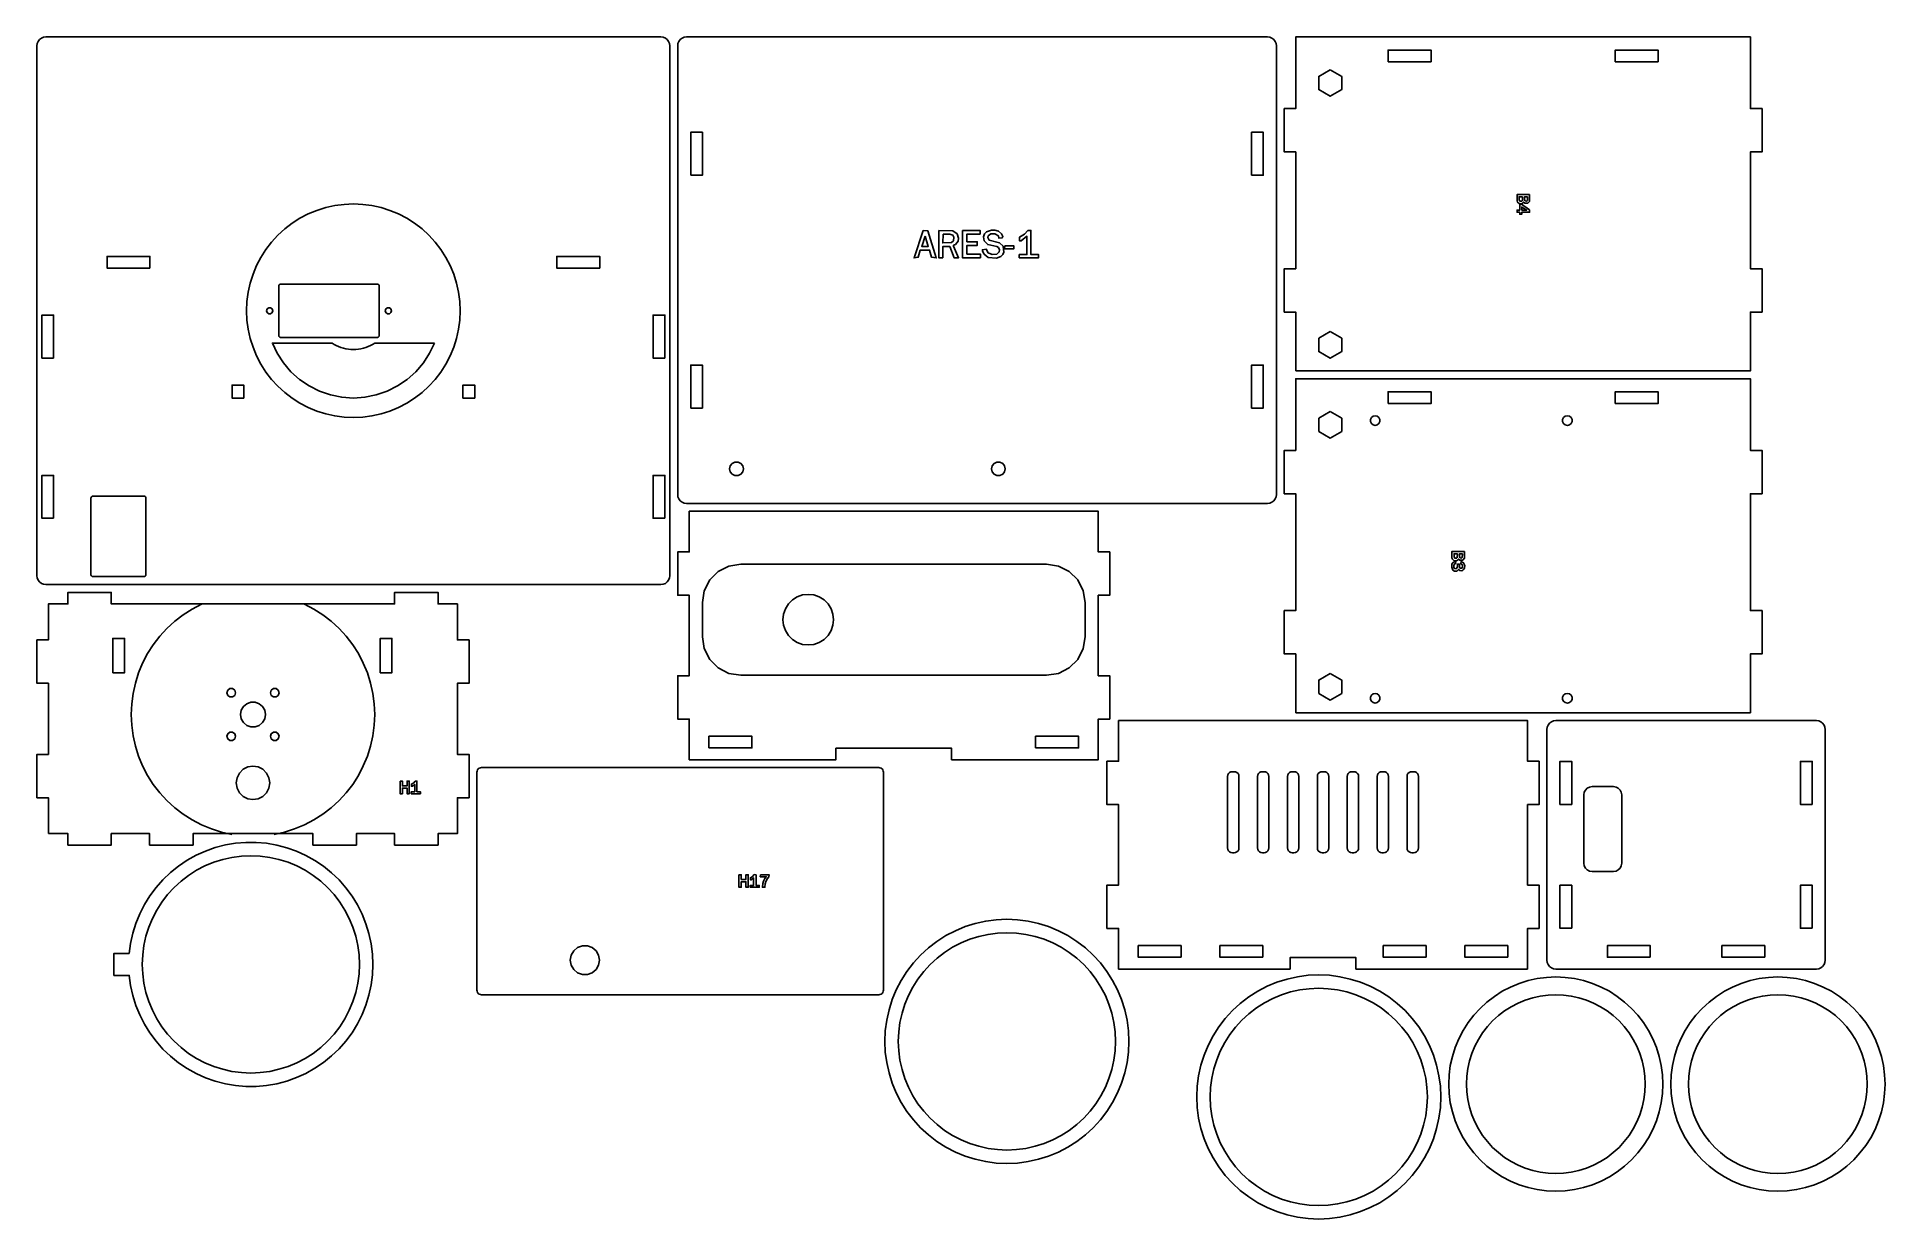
# Model space of a CAD drawing. Header units: millimetres. Extents: x 3 to 436, y 20 to 297.
import ezdxf

# ---------------------------------------------------------------- set-up
doc = ezdxf.new("R2010")
doc.units = ezdxf.units.MM
for name, color, linetype in [('CUT', 1, 'CONTINUOUS'), ('ENGRAVE', 7, 'CONTINUOUS'), ('SCORE', 5, 'CONTINUOUS')]:
    doc.layers.add(name, color=color, linetype=linetype)

msp = doc.modelspace()

# ---------------------------------------------------------------- linework, layer by layer
at = {"layer": 'CUT'}
for points in [[(149.08, 168.85), (5.07, 168.85), (4.538, 168.92), (4.037, 169.127), (3.607, 169.457), (3.277, 169.887), (3.07, 170.388), (3, 170.92), (3, 294.93), (3.07, 295.462), (3.277, 295.963), (3.607, 296.393), (4.037, 296.723), (4.538, 296.93), (5.07, 297), (149.08, 297), (149.612, 296.93), (150.113, 296.723), (150.543, 296.393), (150.873, 295.963), (151.08, 295.462), (151.15, 294.93), (151.15, 170.92), (151.08, 170.388), (150.873, 169.887), (150.543, 169.457), (150.113, 169.127), (149.612, 168.92)], [(155.07, 187.85), (291.08, 187.85), (291.612, 187.92), (292.113, 188.127), (292.543, 188.457), (292.873, 188.887), (293.08, 189.388), (293.15, 189.92), (293.15, 294.93), (293.08, 295.462), (292.873, 295.963), (292.543, 296.393), (292.113, 296.723), (291.612, 296.93), (291.08, 297), (155.07, 297), (154.538, 296.93), (154.037, 296.723), (153.607, 296.393), (153.277, 295.963), (153.07, 295.462), (153, 294.93), (153, 189.92), (153.07, 189.388), (153.277, 188.887), (153.607, 188.457), (154.037, 188.127), (154.538, 187.92)], [(297.7, 218.85), (297.7, 232.6), (295, 232.6), (295, 242.75), (297.7, 242.75), (297.7, 270.1), (295, 270.1), (295, 280.25), (297.7, 280.25), (297.7, 297), (404.15, 297), (404.15, 280.25), (406.85, 280.25), (406.85, 270.1), (404.15, 270.1), (404.15, 242.75), (406.85, 242.75), (406.85, 232.6), (404.15, 232.6), (404.15, 218.85)], [(319.325, 291.2), (319.325, 293.95), (329.375, 293.95), (329.375, 291.2)], [(372.475, 291.2), (372.475, 293.95), (382.525, 293.95), (382.525, 291.2)], [(305.775, 289.338), (308.471, 287.782), (308.471, 284.668), (305.775, 283.112), (303.079, 284.668), (303.079, 287.782)], [(156.05, 264.65), (158.8, 264.65), (158.8, 274.7), (156.05, 274.7)], [(287.35, 264.65), (290.1, 264.65), (290.1, 274.7), (287.35, 274.7)], [(29.45, 242.9), (19.4, 242.9), (19.4, 245.65), (29.45, 245.65)], [(134.75, 242.9), (124.7, 242.9), (124.7, 245.65), (134.75, 245.65)], [(59.6, 238.719), (59.622, 238.856), (59.682, 238.974), (59.776, 239.068), (59.894, 239.128), (60.031, 239.15), (82.719, 239.15), (82.856, 239.128), (82.974, 239.068), (83.068, 238.974), (83.128, 238.856), (83.15, 238.719), (83.15, 227.131), (83.128, 226.994), (83.068, 226.876), (82.974, 226.782), (82.856, 226.722), (82.719, 226.7), (60.031, 226.7), (59.894, 226.722), (59.776, 226.782), (59.682, 226.876), (59.622, 226.994), (59.6, 227.131)], [(6.9, 221.85), (4.15, 221.85), (4.15, 231.9), (6.9, 231.9)], [(56.754, 232.925), (56.892, 233.349), (57.252, 233.611), (57.698, 233.611), (58.058, 233.349), (58.196, 232.925), (58.058, 232.501), (57.698, 232.239), (57.252, 232.239), (56.892, 232.501)], [(84.554, 232.925), (84.692, 233.349), (85.052, 233.611), (85.498, 233.611), (85.858, 233.349), (85.996, 232.925), (85.858, 232.501), (85.498, 232.239), (85.052, 232.239), (84.692, 232.501)], [(150, 221.85), (147.25, 221.85), (147.25, 231.9), (150, 231.9)], [(96.035, 225.35), (94.926, 222.999), (93.453, 220.721), (91.691, 218.658), (89.672, 216.847), (87.43, 215.32), (85.005, 214.103), (82.441, 213.218), (79.782, 212.68), (77.075, 212.5), (74.368, 212.68), (71.709, 213.218), (69.145, 214.103), (66.72, 215.32), (64.478, 216.847), (62.459, 218.658), (60.697, 220.721), (59.224, 222.999), (58.115, 225.35), (72.079, 225.35), (72.561, 225.052), (73.083, 224.775), (73.621, 224.533), (74.174, 224.326), (74.739, 224.156), (75.315, 224.022), (75.897, 223.927), (76.485, 223.869), (77.075, 223.85), (77.665, 223.869), (78.253, 223.927), (78.835, 224.022), (79.411, 224.156), (79.976, 224.326), (80.529, 224.533), (81.067, 224.775), (81.589, 225.052), (82.071, 225.35)], [(305.775, 228.038), (308.471, 226.482), (308.471, 223.368), (305.775, 221.812), (303.079, 223.368), (303.079, 226.482)], [(156.05, 210.15), (158.8, 210.15), (158.8, 220.2), (156.05, 220.2)], [(287.35, 210.15), (290.1, 210.15), (290.1, 220.2), (287.35, 220.2)], [(297.7, 138.85), (297.7, 152.6), (295, 152.6), (295, 162.75), (297.7, 162.75), (297.7, 190.1), (295, 190.1), (295, 200.25), (297.7, 200.25), (297.7, 217), (404.15, 217), (404.15, 200.25), (406.85, 200.25), (406.85, 190.1), (404.15, 190.1), (404.15, 162.75), (406.85, 162.75), (406.85, 152.6), (404.15, 152.6), (404.15, 138.85)], [(51.418, 212.472), (48.668, 212.472), (48.668, 215.522), (51.418, 215.522)], [(105.482, 212.472), (102.732, 212.472), (102.732, 215.522), (105.482, 215.522)], [(319.325, 211.2), (319.325, 213.95), (329.375, 213.95), (329.375, 211.2)], [(372.475, 211.2), (372.475, 213.95), (382.525, 213.95), (382.525, 211.2)], [(305.775, 209.338), (308.471, 207.782), (308.471, 204.668), (305.775, 203.112), (303.079, 204.668), (303.079, 207.782)], [(316.275, 208.348), (316.762, 208.237), (317.153, 207.925), (317.37, 207.475), (317.37, 206.975), (317.153, 206.525), (316.762, 206.213), (316.275, 206.102), (315.788, 206.213), (315.397, 206.525), (315.18, 206.975), (315.18, 207.475), (315.397, 207.925), (315.788, 208.237)], [(361.275, 208.348), (361.762, 208.237), (362.153, 207.925), (362.37, 207.475), (362.37, 206.975), (362.153, 206.525), (361.762, 206.213), (361.275, 206.102), (360.788, 206.213), (360.397, 206.525), (360.18, 206.975), (360.18, 207.475), (360.397, 207.925), (360.788, 208.237)], [(168.398, 195.925), (168.237, 196.629), (167.787, 197.194), (167.136, 197.507), (166.414, 197.507), (165.763, 197.194), (165.313, 196.629), (165.152, 195.925), (165.313, 195.221), (165.763, 194.656), (166.414, 194.343), (167.136, 194.343), (167.787, 194.656), (168.237, 195.221)], [(229.698, 195.925), (229.537, 196.629), (229.087, 197.194), (228.436, 197.507), (227.714, 197.507), (227.063, 197.194), (226.613, 196.629), (226.452, 195.925), (226.613, 195.221), (227.063, 194.656), (227.714, 194.343), (228.436, 194.343), (229.087, 194.656), (229.537, 195.221)], [(6.9, 184.35), (4.15, 184.35), (4.15, 194.4), (6.9, 194.4)], [(150, 184.35), (147.25, 184.35), (147.25, 194.4), (150, 194.4)], [(15.65, 189.119), (15.672, 189.256), (15.732, 189.374), (15.826, 189.468), (15.944, 189.528), (16.081, 189.55), (28.069, 189.55), (28.206, 189.528), (28.324, 189.468), (28.418, 189.374), (28.478, 189.256), (28.5, 189.119), (28.5, 171.131), (28.478, 170.994), (28.418, 170.876), (28.324, 170.782), (28.206, 170.722), (28.069, 170.7), (16.081, 170.7), (15.944, 170.722), (15.826, 170.782), (15.732, 170.876), (15.672, 170.994), (15.65, 171.131)], [(155.7, 127.85), (190.042, 127.85), (190.042, 130.55), (217.108, 130.55), (217.108, 127.85), (251.45, 127.85), (251.45, 137.35), (254.15, 137.35), (254.15, 147.5), (251.45, 147.5), (251.45, 166.35), (254.15, 166.35), (254.15, 176.5), (251.45, 176.5), (251.45, 186), (155.7, 186), (155.7, 176.5), (153, 176.5), (153, 166.35), (155.7, 166.35), (155.7, 147.5), (153, 147.5), (153, 137.35), (155.7, 137.35)], [(5.7, 110.55), (10.26, 110.55), (10.26, 107.85), (20.41, 107.85), (20.41, 110.55), (29.38, 110.55), (29.38, 107.85), (39.53, 107.85), (39.53, 110.55), (67.62, 110.55), (67.62, 107.85), (77.77, 107.85), (77.77, 110.55), (86.74, 110.55), (86.74, 107.85), (96.89, 107.85), (96.89, 110.55), (101.45, 110.55), (101.45, 118.95), (104.15, 118.95), (104.15, 129.1), (101.45, 129.1), (101.45, 145.75), (104.15, 145.75), (104.15, 155.9), (101.45, 155.9), (101.45, 164.3), (96.89, 164.3), (96.89, 167), (86.74, 167), (86.74, 164.3), (20.41, 164.3), (20.41, 167), (10.26, 167), (10.26, 164.3), (5.7, 164.3), (5.7, 155.9), (3, 155.9), (3, 145.75), (5.7, 145.75), (5.7, 129.1), (3, 129.1), (3, 118.95), (5.7, 118.95)], [(189.5, 160.625), (189.351, 161.943), (188.913, 163.196), (188.207, 164.319), (187.269, 165.257), (186.146, 165.963), (184.893, 166.401), (183.575, 166.55), (182.257, 166.401), (181.004, 165.963), (179.881, 165.257), (178.943, 164.319), (178.237, 163.196), (177.799, 161.943), (177.65, 160.625), (177.799, 159.307), (178.237, 158.054), (178.943, 156.931), (179.881, 155.993), (181.004, 155.287), (182.257, 154.849), (183.575, 154.7), (184.893, 154.849), (186.146, 155.287), (187.269, 155.993), (188.207, 156.931), (188.913, 158.054), (189.351, 159.307)], [(20.75, 148.2), (23.5, 148.2), (23.5, 156.25), (20.75, 156.25)], [(83.35, 148.2), (86.1, 148.2), (86.1, 156.25), (83.35, 156.25)], [(305.775, 148.038), (308.471, 146.482), (308.471, 143.368), (305.775, 141.812), (303.079, 143.368), (303.079, 146.482)], [(49.505, 143.516), (49.31, 144.116), (48.799, 144.487), (48.168, 144.487), (47.658, 144.116), (47.463, 143.516), (47.658, 142.916), (48.168, 142.545), (48.799, 142.545), (49.31, 142.916)], [(59.687, 143.516), (59.492, 144.116), (58.982, 144.487), (58.351, 144.487), (57.84, 144.116), (57.645, 143.516), (57.84, 142.916), (58.351, 142.545), (58.982, 142.545), (59.492, 142.916)], [(316.275, 143.348), (316.762, 143.237), (317.153, 142.925), (317.37, 142.475), (317.37, 141.975), (317.153, 141.525), (316.762, 141.213), (316.275, 141.102), (315.788, 141.213), (315.397, 141.525), (315.18, 141.975), (315.18, 142.475), (315.397, 142.925), (315.788, 143.237)], [(361.275, 143.348), (361.762, 143.237), (362.153, 142.925), (362.37, 142.475), (362.37, 141.975), (362.153, 141.525), (361.762, 141.213), (361.275, 141.102), (360.788, 141.213), (360.397, 141.525), (360.18, 141.975), (360.18, 142.475), (360.397, 142.925), (360.788, 143.237)], [(56.499, 138.425), (56.323, 139.425), (55.815, 140.304), (55.037, 140.957), (54.083, 141.304), (53.067, 141.304), (52.113, 140.957), (51.335, 140.304), (50.827, 139.425), (50.651, 138.425), (50.827, 137.425), (51.335, 136.546), (52.113, 135.893), (53.067, 135.546), (54.083, 135.546), (55.037, 135.893), (55.815, 136.546), (56.323, 137.425)], [(49.505, 133.334), (49.31, 133.934), (48.799, 134.305), (48.168, 134.305), (47.658, 133.934), (47.463, 133.334), (47.658, 132.734), (48.168, 132.363), (48.799, 132.363), (49.31, 132.734)], [(59.687, 133.334), (59.492, 133.934), (58.982, 134.305), (58.351, 134.305), (57.84, 133.934), (57.645, 133.334), (57.84, 132.734), (58.351, 132.363), (58.982, 132.363), (59.492, 132.734)], [(351.95, 78.85), (311.778, 78.85), (311.778, 81.55), (296.372, 81.55), (296.372, 78.85), (256.2, 78.85), (256.2, 88.35), (253.5, 88.35), (253.5, 98.5), (256.2, 98.5), (256.2, 117.35), (253.5, 117.35), (253.5, 127.5), (256.2, 127.5), (256.2, 137), (351.95, 137), (351.95, 127.5), (354.65, 127.5), (354.65, 117.35), (351.95, 117.35), (351.95, 98.5), (354.65, 98.5), (354.65, 88.35), (351.95, 88.35)], [(419.58, 78.85), (358.57, 78.85), (358.038, 78.92), (357.537, 79.127), (357.107, 79.457), (356.777, 79.887), (356.57, 80.388), (356.5, 80.92), (356.5, 134.93), (356.57, 135.462), (356.777, 135.963), (357.107, 136.393), (357.537, 136.723), (358.038, 136.93), (358.57, 137), (419.58, 137), (420.112, 136.93), (420.613, 136.723), (421.043, 136.393), (421.373, 135.963), (421.58, 135.462), (421.65, 134.93), (421.65, 80.92), (421.58, 80.388), (421.373, 79.887), (421.043, 79.457), (420.613, 79.127), (420.112, 78.92)], [(160.31, 130.6), (170.36, 130.6), (170.36, 133.35), (160.31, 133.35)], [(236.79, 130.6), (246.84, 130.6), (246.84, 133.35), (236.79, 133.35)], [(57.499, 122.425), (57.307, 123.638), (56.75, 124.732), (55.882, 125.6), (54.788, 126.157), (53.575, 126.349), (52.362, 126.157), (51.268, 125.6), (50.4, 124.732), (49.843, 123.638), (49.651, 122.425), (49.843, 121.212), (50.4, 120.118), (51.268, 119.25), (52.362, 118.693), (53.575, 118.501), (54.788, 118.693), (55.882, 119.25), (56.75, 120.118), (57.307, 121.212)], [(200.08, 72.85), (107.07, 72.85), (106.797, 72.886), (106.537, 72.993), (106.314, 73.164), (106.143, 73.387), (106.036, 73.647), (106, 73.92), (106, 124.93), (106.036, 125.203), (106.143, 125.463), (106.314, 125.686), (106.537, 125.857), (106.797, 125.964), (107.07, 126), (200.08, 126), (200.353, 125.964), (200.613, 125.857), (200.836, 125.686), (201.007, 125.463), (201.114, 125.203), (201.15, 124.93), (201.15, 73.92), (201.114, 73.647), (201.007, 73.387), (200.836, 73.164), (200.613, 72.993), (200.353, 72.886)], [(362.3, 117.4), (359.55, 117.4), (359.55, 127.45), (362.3, 127.45)], [(418.6, 117.4), (415.85, 117.4), (415.85, 127.45), (418.6, 127.45)], [(281.75, 123.919), (281.806, 124.272), (281.966, 124.586), (282.214, 124.834), (282.528, 124.994), (282.881, 125.05), (283.269, 125.05), (283.622, 124.994), (283.936, 124.834), (284.184, 124.586), (284.344, 124.272), (284.4, 123.919), (284.4, 107.191), (284.344, 106.838), (284.184, 106.524), (283.936, 106.276), (283.622, 106.116), (283.269, 106.06), (282.881, 106.06), (282.528, 106.116), (282.214, 106.276), (281.966, 106.524), (281.806, 106.838), (281.75, 107.191)], [(288.75, 123.919), (288.806, 124.272), (288.966, 124.586), (289.214, 124.834), (289.528, 124.994), (289.881, 125.05), (290.269, 125.05), (290.622, 124.994), (290.936, 124.834), (291.184, 124.586), (291.344, 124.272), (291.4, 123.919), (291.4, 107.191), (291.344, 106.838), (291.184, 106.524), (290.936, 106.276), (290.622, 106.116), (290.269, 106.06), (289.881, 106.06), (289.528, 106.116), (289.214, 106.276), (288.966, 106.524), (288.806, 106.838), (288.75, 107.191)], [(295.75, 123.919), (295.806, 124.272), (295.966, 124.586), (296.214, 124.834), (296.528, 124.994), (296.881, 125.05), (297.269, 125.05), (297.622, 124.994), (297.936, 124.834), (298.184, 124.586), (298.344, 124.272), (298.4, 123.919), (298.4, 107.191), (298.344, 106.838), (298.184, 106.524), (297.936, 106.276), (297.622, 106.116), (297.269, 106.06), (296.881, 106.06), (296.528, 106.116), (296.214, 106.276), (295.966, 106.524), (295.806, 106.838), (295.75, 107.191)], [(302.75, 123.919), (302.806, 124.272), (302.966, 124.586), (303.214, 124.834), (303.528, 124.994), (303.881, 125.05), (304.269, 125.05), (304.622, 124.994), (304.936, 124.834), (305.184, 124.586), (305.344, 124.272), (305.4, 123.919), (305.4, 107.191), (305.344, 106.838), (305.184, 106.524), (304.936, 106.276), (304.622, 106.116), (304.269, 106.06), (303.881, 106.06), (303.528, 106.116), (303.214, 106.276), (302.966, 106.524), (302.806, 106.838), (302.75, 107.191)], [(309.75, 123.919), (309.806, 124.272), (309.966, 124.586), (310.214, 124.834), (310.528, 124.994), (310.881, 125.05), (311.269, 125.05), (311.622, 124.994), (311.936, 124.834), (312.184, 124.586), (312.344, 124.272), (312.4, 123.919), (312.4, 107.191), (312.344, 106.838), (312.184, 106.524), (311.936, 106.276), (311.622, 106.116), (311.269, 106.06), (310.881, 106.06), (310.528, 106.116), (310.214, 106.276), (309.966, 106.524), (309.806, 106.838), (309.75, 107.191)], [(316.75, 123.919), (316.806, 124.272), (316.966, 124.586), (317.214, 124.834), (317.528, 124.994), (317.881, 125.05), (318.269, 125.05), (318.622, 124.994), (318.936, 124.834), (319.184, 124.586), (319.344, 124.272), (319.4, 123.919), (319.4, 107.191), (319.344, 106.838), (319.184, 106.524), (318.936, 106.276), (318.622, 106.116), (318.269, 106.06), (317.881, 106.06), (317.528, 106.116), (317.214, 106.276), (316.966, 106.524), (316.806, 106.838), (316.75, 107.191)], [(323.75, 123.919), (323.806, 124.272), (323.966, 124.586), (324.214, 124.834), (324.528, 124.994), (324.881, 125.05), (325.269, 125.05), (325.622, 124.994), (325.936, 124.834), (326.184, 124.586), (326.344, 124.272), (326.4, 123.919), (326.4, 107.191), (326.344, 106.838), (326.184, 106.524), (325.936, 106.276), (325.622, 106.116), (325.269, 106.06), (324.881, 106.06), (324.528, 106.116), (324.214, 106.276), (323.966, 106.524), (323.806, 106.838), (323.75, 107.191)], [(365.15, 119.619), (365.245, 120.22), (365.518, 120.756), (365.944, 121.182), (366.48, 121.455), (367.081, 121.55), (372.069, 121.55), (372.67, 121.455), (373.206, 121.182), (373.632, 120.756), (373.905, 120.22), (374, 119.619), (374, 103.631), (373.905, 103.03), (373.632, 102.494), (373.206, 102.068), (372.67, 101.795), (372.069, 101.7), (367.081, 101.7), (366.48, 101.795), (365.944, 102.068), (365.518, 102.494), (365.245, 103.03), (365.15, 103.631)], [(24.619, 82.524), (24.925, 84.858), (25.442, 87.225), (26.158, 89.541), (27.067, 91.787), (28.164, 93.948), (29.439, 96.008), (30.885, 97.953), (32.49, 99.768), (34.243, 101.441), (36.132, 102.959), (38.142, 104.312), (40.26, 105.489), (42.47, 106.483), (44.756, 107.286), (47.102, 107.893), (49.492, 108.298), (51.906, 108.5), (54.33, 108.496), (56.744, 108.287), (59.131, 107.875), (61.476, 107.261), (63.76, 106.451), (65.967, 105.451), (68.081, 104.267), (70.087, 102.908), (71.971, 101.384), (73.719, 99.706), (75.319, 97.886), (76.759, 95.937), (78.028, 93.873), (79.118, 91.708), (80.021, 89.46), (80.73, 87.142), (81.24, 84.773), (81.547, 82.37), (81.65, 79.949), (81.547, 77.528), (81.24, 75.124), (80.73, 72.755), (80.021, 70.438), (79.118, 68.189), (78.028, 66.025), (76.759, 63.961), (75.319, 62.012), (73.719, 60.192), (71.971, 58.514), (70.087, 56.99), (68.081, 55.631), (65.967, 54.447), (63.76, 53.446), (61.476, 52.637), (59.131, 52.023), (56.744, 51.61), (54.33, 51.401), (51.906, 51.398), (49.492, 51.599), (47.102, 52.005), (44.756, 52.611), (42.47, 53.414), (40.26, 54.408), (38.142, 55.586), (36.132, 56.939), (34.243, 58.457), (32.49, 60.13), (30.885, 61.945), (29.439, 63.89), (28.164, 65.95), (27.067, 68.111), (26.158, 70.357), (25.442, 72.672), (24.925, 75.04), (24.619, 77.374), (21, 77.374), (21, 82.524)], [(53.075, 105.374), (55.291, 105.277), (57.49, 104.988), (59.655, 104.507), (61.771, 103.84), (63.82, 102.992), (65.787, 101.967), (67.658, 100.776), (69.418, 99.425), (71.053, 97.927), (72.552, 96.292), (73.902, 94.532), (75.094, 92.661), (76.118, 90.694), (76.967, 88.645), (77.634, 86.529), (78.114, 84.364), (78.403, 82.165), (78.5, 79.949), (78.403, 77.733), (78.114, 75.534), (77.634, 73.368), (76.967, 71.253), (76.118, 69.204), (75.094, 67.236), (73.902, 65.366), (72.552, 63.606), (71.053, 61.971), (69.418, 60.472), (67.658, 59.122), (65.787, 57.93), (63.82, 56.906), (61.771, 56.057), (59.655, 55.39), (57.49, 54.91), (55.291, 54.621), (53.075, 54.524), (50.859, 54.621), (48.66, 54.91), (46.495, 55.39), (44.379, 56.057), (42.33, 56.906), (40.363, 57.93), (38.492, 59.122), (36.732, 60.472), (35.097, 61.971), (33.598, 63.606), (32.248, 65.366), (31.056, 67.236), (30.032, 69.204), (29.183, 71.253), (28.516, 73.368), (28.036, 75.534), (27.747, 77.733), (27.65, 79.949), (27.747, 82.165), (28.036, 84.364), (28.516, 86.529), (29.183, 88.645), (30.032, 90.694), (31.056, 92.661), (32.248, 94.532), (33.598, 96.292), (35.097, 97.927), (36.732, 99.425), (38.492, 100.776), (40.363, 101.967), (42.33, 102.992), (44.379, 103.84), (46.495, 104.507), (48.66, 104.988), (50.859, 105.277)], [(362.3, 88.4), (359.55, 88.4), (359.55, 98.45), (362.3, 98.45)], [(418.6, 88.4), (415.85, 88.4), (415.85, 98.45), (418.6, 98.45)], [(201.5, 61.925), (201.609, 64.415), (201.934, 66.887), (202.474, 69.321), (203.223, 71.698), (204.177, 74.001), (205.328, 76.212), (206.668, 78.315), (208.185, 80.293), (209.869, 82.131), (211.707, 83.815), (213.685, 85.332), (215.788, 86.672), (217.999, 87.823), (220.302, 88.777), (222.679, 89.526), (225.113, 90.066), (227.585, 90.391), (230.075, 90.5), (232.566, 90.391), (235.037, 90.066), (237.471, 89.526), (239.848, 88.777), (242.151, 87.823), (244.363, 86.672), (246.465, 85.332), (248.443, 83.815), (250.281, 82.131), (251.965, 80.293), (253.482, 78.315), (254.822, 76.212), (255.973, 74.001), (256.927, 71.698), (257.676, 69.321), (258.216, 66.887), (258.541, 64.415), (258.65, 61.925), (258.541, 59.434), (258.216, 56.963), (257.676, 54.529), (256.927, 52.152), (255.973, 49.849), (254.822, 47.637), (253.482, 45.535), (251.965, 43.557), (250.281, 41.719), (248.443, 40.035), (246.465, 38.518), (244.363, 37.178), (242.151, 36.027), (239.848, 35.073), (237.471, 34.324), (235.037, 33.784), (232.566, 33.459), (230.075, 33.35), (227.585, 33.459), (225.113, 33.784), (222.679, 34.324), (220.302, 35.073), (217.999, 36.027), (215.788, 37.178), (213.685, 38.518), (211.707, 40.035), (209.869, 41.719), (208.185, 43.557), (206.668, 45.535), (205.328, 47.637), (204.177, 49.849), (203.223, 52.152), (202.474, 54.529), (201.934, 56.963), (201.609, 59.434)], [(204.65, 61.925), (204.747, 64.141), (205.036, 66.34), (205.516, 68.505), (206.183, 70.621), (207.032, 72.67), (208.056, 74.637), (209.248, 76.508), (210.598, 78.268), (212.097, 79.903), (213.732, 81.402), (215.492, 82.752), (217.363, 83.944), (219.33, 84.968), (221.379, 85.817), (223.495, 86.484), (225.66, 86.964), (227.859, 87.253), (230.075, 87.35), (232.291, 87.253), (234.49, 86.964), (236.656, 86.484), (238.771, 85.817), (240.82, 84.968), (242.788, 83.944), (244.658, 82.752), (246.418, 81.402), (248.053, 79.903), (249.552, 78.268), (250.902, 76.508), (252.094, 74.637), (253.118, 72.67), (253.967, 70.621), (254.634, 68.505), (255.114, 66.34), (255.403, 64.141), (255.5, 61.925), (255.403, 59.709), (255.114, 57.51), (254.634, 55.344), (253.967, 53.229), (253.118, 51.18), (252.094, 49.212), (250.902, 47.342), (249.552, 45.582), (248.053, 43.947), (246.418, 42.448), (244.658, 41.098), (242.788, 39.906), (240.82, 38.882), (238.771, 38.033), (236.656, 37.366), (234.49, 36.886), (232.291, 36.597), (230.075, 36.5), (227.859, 36.597), (225.66, 36.886), (223.495, 37.366), (221.379, 38.033), (219.33, 38.882), (217.363, 39.906), (215.492, 41.098), (213.732, 42.448), (212.097, 43.947), (210.598, 45.582), (209.248, 47.342), (208.056, 49.212), (207.032, 51.18), (206.183, 53.229), (205.516, 55.344), (205.036, 57.51), (204.747, 59.709)], [(127.851, 80.925), (128.058, 82.096), (128.652, 83.126), (129.563, 83.89), (130.68, 84.297), (131.87, 84.297), (132.987, 83.89), (133.898, 83.126), (134.492, 82.096), (134.699, 80.925), (134.492, 79.754), (133.898, 78.724), (132.987, 77.96), (131.87, 77.553), (130.68, 77.553), (129.563, 77.96), (128.652, 78.724), (128.058, 79.754)], [(270.86, 81.6), (260.81, 81.6), (260.81, 84.35), (270.86, 84.35)], [(289.98, 81.6), (279.93, 81.6), (279.93, 84.35), (289.98, 84.35)], [(328.22, 81.6), (318.17, 81.6), (318.17, 84.35), (328.22, 84.35)], [(347.34, 81.6), (337.29, 81.6), (337.29, 84.35), (347.34, 84.35)], [(380.7, 81.6), (370.65, 81.6), (370.65, 84.35), (380.7, 84.35)], [(407.5, 81.6), (397.45, 81.6), (397.45, 84.35), (407.5, 84.35)], [(274.5, 48.925), (274.609, 51.415), (274.934, 53.887), (275.474, 56.321), (276.223, 58.698), (277.177, 61.001), (278.328, 63.212), (279.668, 65.315), (281.185, 67.293), (282.869, 69.131), (284.707, 70.815), (286.685, 72.332), (288.788, 73.672), (290.999, 74.823), (293.302, 75.777), (295.679, 76.526), (298.113, 77.066), (300.585, 77.391), (303.075, 77.5), (305.566, 77.391), (308.037, 77.066), (310.471, 76.526), (312.848, 75.777), (315.151, 74.823), (317.363, 73.672), (319.465, 72.332), (321.443, 70.815), (323.281, 69.131), (324.965, 67.293), (326.482, 65.315), (327.822, 63.212), (328.973, 61.001), (329.927, 58.698), (330.676, 56.321), (331.216, 53.887), (331.541, 51.415), (331.65, 48.925), (331.541, 46.434), (331.216, 43.963), (330.676, 41.529), (329.927, 39.152), (328.973, 36.849), (327.822, 34.637), (326.482, 32.535), (324.965, 30.557), (323.281, 28.719), (321.443, 27.035), (319.465, 25.518), (317.363, 24.178), (315.151, 23.027), (312.848, 22.073), (310.471, 21.324), (308.037, 20.784), (305.566, 20.459), (303.075, 20.35), (300.585, 20.459), (298.113, 20.784), (295.679, 21.324), (293.302, 22.073), (290.999, 23.027), (288.788, 24.178), (286.685, 25.518), (284.707, 27.035), (282.869, 28.719), (281.185, 30.557), (279.668, 32.535), (278.328, 34.637), (277.177, 36.849), (276.223, 39.152), (275.474, 41.529), (274.934, 43.963), (274.609, 46.434)], [(277.65, 48.925), (277.747, 51.141), (278.036, 53.34), (278.516, 55.505), (279.183, 57.621), (280.032, 59.67), (281.056, 61.637), (282.248, 63.508), (283.598, 65.268), (285.097, 66.903), (286.732, 68.402), (288.492, 69.752), (290.363, 70.944), (292.33, 71.968), (294.379, 72.817), (296.495, 73.484), (298.66, 73.964), (300.859, 74.253), (303.075, 74.35), (305.291, 74.253), (307.49, 73.964), (309.656, 73.484), (311.771, 72.817), (313.82, 71.968), (315.788, 70.944), (317.658, 69.752), (319.418, 68.402), (321.053, 66.903), (322.552, 65.268), (323.902, 63.508), (325.094, 61.637), (326.118, 59.67), (326.967, 57.621), (327.634, 55.505), (328.114, 53.34), (328.403, 51.141), (328.5, 48.925), (328.403, 46.709), (328.114, 44.51), (327.634, 42.344), (326.967, 40.229), (326.118, 38.18), (325.094, 36.212), (323.902, 34.342), (322.552, 32.582), (321.053, 30.947), (319.418, 29.448), (317.658, 28.098), (315.788, 26.906), (313.82, 25.882), (311.771, 25.033), (309.656, 24.366), (307.49, 23.886), (305.291, 23.597), (303.075, 23.5), (300.859, 23.597), (298.66, 23.886), (296.495, 24.366), (294.379, 25.033), (292.33, 25.882), (290.363, 26.906), (288.492, 28.098), (286.732, 29.448), (285.097, 30.947), (283.598, 32.582), (282.248, 34.342), (281.056, 36.212), (280.032, 38.18), (279.183, 40.229), (278.516, 42.344), (278.036, 44.51), (277.747, 46.709)], [(333.5, 51.925), (333.595, 54.11), (333.881, 56.279), (334.354, 58.415), (335.012, 60.501), (335.849, 62.522), (336.859, 64.462), (338.035, 66.307), (339.366, 68.043), (340.844, 69.656), (342.457, 71.134), (344.193, 72.465), (346.038, 73.641), (347.978, 74.651), (349.999, 75.488), (352.085, 76.146), (354.221, 76.619), (356.39, 76.905), (358.575, 77), (360.761, 76.905), (362.929, 76.619), (365.065, 76.146), (367.151, 75.488), (369.172, 74.651), (371.113, 73.641), (372.958, 72.465), (374.693, 71.134), (376.306, 69.656), (377.784, 68.043), (379.115, 66.307), (380.291, 64.462), (381.301, 62.522), (382.138, 60.501), (382.796, 58.415), (383.269, 56.279), (383.555, 54.11), (383.65, 51.925), (383.555, 49.739), (383.269, 47.571), (382.796, 45.435), (382.138, 43.349), (381.301, 41.328), (380.291, 39.387), (379.115, 37.542), (377.784, 35.807), (376.306, 34.194), (374.693, 32.716), (372.958, 31.385), (371.113, 30.209), (369.172, 29.199), (367.151, 28.362), (365.065, 27.704), (362.929, 27.231), (360.761, 26.945), (358.575, 26.85), (356.39, 26.945), (354.221, 27.231), (352.085, 27.704), (349.999, 28.362), (347.978, 29.199), (346.038, 30.209), (344.193, 31.385), (342.457, 32.716), (340.844, 34.194), (339.366, 35.807), (338.035, 37.542), (336.859, 39.387), (335.849, 41.328), (335.012, 43.349), (334.354, 45.435), (333.881, 47.571), (333.595, 49.739)], [(385.5, 51.925), (385.595, 54.11), (385.881, 56.279), (386.354, 58.415), (387.012, 60.501), (387.849, 62.522), (388.859, 64.462), (390.035, 66.307), (391.366, 68.043), (392.844, 69.656), (394.457, 71.134), (396.193, 72.465), (398.038, 73.641), (399.978, 74.651), (401.999, 75.488), (404.085, 76.146), (406.221, 76.619), (408.39, 76.905), (410.575, 77), (412.761, 76.905), (414.929, 76.619), (417.065, 76.146), (419.151, 75.488), (421.172, 74.651), (423.113, 73.641), (424.958, 72.465), (426.693, 71.134), (428.306, 69.656), (429.784, 68.043), (431.115, 66.307), (432.291, 64.462), (433.301, 62.522), (434.138, 60.501), (434.796, 58.415), (435.269, 56.279), (435.555, 54.11), (435.65, 51.925), (435.555, 49.739), (435.269, 47.571), (434.796, 45.435), (434.138, 43.349), (433.301, 41.328), (432.291, 39.387), (431.115, 37.542), (429.784, 35.807), (428.306, 34.194), (426.693, 32.716), (424.958, 31.385), (423.113, 30.209), (421.172, 29.199), (419.151, 28.362), (417.065, 27.704), (414.929, 27.231), (412.761, 26.945), (410.575, 26.85), (408.39, 26.945), (406.221, 27.231), (404.085, 27.704), (401.999, 28.362), (399.978, 29.199), (398.038, 30.209), (396.193, 31.385), (394.457, 32.716), (392.844, 34.194), (391.366, 35.807), (390.035, 37.542), (388.859, 39.387), (387.849, 41.328), (387.012, 43.349), (386.354, 45.435), (385.881, 47.571), (385.595, 49.739)], [(337.65, 51.925), (337.73, 53.749), (337.968, 55.559), (338.363, 57.341), (338.912, 59.082), (339.611, 60.768), (340.454, 62.387), (341.434, 63.927), (342.546, 65.375), (343.779, 66.721), (345.125, 67.954), (346.573, 69.066), (348.113, 70.046), (349.732, 70.889), (351.418, 71.588), (353.159, 72.137), (354.941, 72.532), (356.751, 72.77), (358.575, 72.85), (360.399, 72.77), (362.209, 72.532), (363.991, 72.137), (365.732, 71.588), (367.418, 70.889), (369.038, 70.046), (370.577, 69.066), (372.025, 67.954), (373.371, 66.721), (374.604, 65.375), (375.716, 63.927), (376.697, 62.387), (377.539, 60.768), (378.238, 59.082), (378.787, 57.341), (379.182, 55.559), (379.42, 53.749), (379.5, 51.925), (379.42, 50.101), (379.182, 48.291), (378.787, 46.509), (378.238, 44.768), (377.539, 43.082), (376.697, 41.462), (375.716, 39.923), (374.604, 38.475), (373.371, 37.129), (372.025, 35.896), (370.577, 34.784), (369.038, 33.803), (367.418, 32.961), (365.732, 32.262), (363.991, 31.713), (362.209, 31.318), (360.399, 31.08), (358.575, 31), (356.751, 31.08), (354.941, 31.318), (353.159, 31.713), (351.418, 32.262), (349.732, 32.961), (348.113, 33.803), (346.573, 34.784), (345.125, 35.896), (343.779, 37.129), (342.546, 38.475), (341.434, 39.923), (340.454, 41.462), (339.611, 43.082), (338.912, 44.768), (338.363, 46.509), (337.968, 48.291), (337.73, 50.101)], [(389.65, 51.925), (389.73, 53.749), (389.968, 55.559), (390.363, 57.341), (390.912, 59.082), (391.611, 60.768), (392.454, 62.387), (393.434, 63.927), (394.546, 65.375), (395.779, 66.721), (397.125, 67.954), (398.573, 69.066), (400.113, 70.046), (401.732, 70.889), (403.418, 71.588), (405.159, 72.137), (406.941, 72.532), (408.751, 72.77), (410.575, 72.85), (412.399, 72.77), (414.209, 72.532), (415.991, 72.137), (417.732, 71.588), (419.418, 70.889), (421.038, 70.046), (422.577, 69.066), (424.025, 67.954), (425.371, 66.721), (426.604, 65.375), (427.716, 63.927), (428.697, 62.387), (429.539, 60.768), (430.238, 59.082), (430.787, 57.341), (431.182, 55.559), (431.42, 53.749), (431.5, 51.925), (431.42, 50.101), (431.182, 48.291), (430.787, 46.509), (430.238, 44.768), (429.539, 43.082), (428.697, 41.462), (427.716, 39.923), (426.604, 38.475), (425.371, 37.129), (424.025, 35.896), (422.577, 34.784), (421.038, 33.803), (419.418, 32.961), (417.732, 32.262), (415.991, 31.713), (414.209, 31.318), (412.399, 31.08), (410.575, 31), (408.751, 31.08), (406.941, 31.318), (405.159, 31.713), (403.418, 32.262), (401.732, 32.961), (400.113, 33.803), (398.573, 34.784), (397.125, 35.896), (395.779, 37.129), (394.546, 38.475), (393.434, 39.923), (392.454, 41.462), (391.611, 43.082), (390.912, 44.768), (390.363, 46.509), (389.968, 48.291), (389.73, 50.101)]]:
    msp.add_lwpolyline(points, close=True, dxfattribs=at)
at = {"layer": 'ENGRAVE'}
for points in [[(352.445, 260.129), (352.399, 258.532), (352.012, 258.096), (351.3, 258.096), (351.048, 258.348), (351.047, 258.351), (351.005, 258.254), (350.577, 257.968), (349.968, 258.015), (349.632, 258.303), (349.492, 258.678), (349.492, 260.129)], [(350.779, 259.558), (349.983, 259.592), (349.983, 258.851), (350.187, 258.546), (350.592, 258.546), (350.743, 258.697)], [(351.946, 259.559), (351.275, 259.591), (351.275, 258.853), (351.439, 258.623), (351.69, 258.592), (351.911, 258.749)], [(352.442, 256.54), (352.442, 255.971), (350.608, 255.971), (350.608, 255.512), (350.117, 255.512), (350.117, 255.971), (349.492, 255.971), (349.492, 256.504), (350.117, 256.504), (350.117, 257.838), (350.539, 257.838)], [(351.767, 256.504), (351.78, 256.491), (350.608, 257.187), (350.608, 256.504)], [(210.49, 251.72), (211.573, 251.612), (213.512, 245.309), (212.45, 245.427), (211.983, 247.106), (209.792, 247.106), (209.325, 245.428), (208.352, 245.306)], [(214.116, 251.715), (217.436, 251.618), (218.426, 250.925), (218.724, 249.933), (218.623, 249.229), (218.029, 248.436), (217.597, 248.264), (217.597, 248.071), (218.774, 245.325), (217.71, 245.325), (216.679, 247.95), (215.066, 247.95), (215.066, 245.325), (214.116, 245.325)], [(219.647, 251.713), (223.784, 251.713), (223.784, 250.856), (220.691, 250.856), (220.691, 249.088), (223.128, 249.088), (223.128, 248.231), (220.691, 248.231), (220.691, 246.181), (223.878, 246.181), (223.878, 245.325), (219.647, 245.325)], [(226.481, 251.806), (227.263, 251.806), (228.141, 251.514), (228.827, 250.925), (229.14, 250.3), (229, 250.021), (228.199, 249.906), (228.095, 250.425), (227.219, 250.95), (226.343, 250.95), (225.65, 250.43), (225.571, 250.036), (225.907, 249.448), (228.327, 248.797), (229.219, 248.004), (229.317, 246.628), (229.113, 246.119), (228.616, 245.621), (227.636, 245.229), (225.707, 245.422), (224.732, 246.203), (224.334, 246.898), (224.334, 247.201), (225.239, 247.314), (225.723, 246.442), (226.606, 246.089), (227.675, 246.178), (228.279, 246.696), (228.362, 247.191), (228.108, 247.698), (227.678, 247.956), (225.603, 248.428), (224.714, 249.317), (224.614, 250.215), (224.814, 250.915), (225.318, 251.419)], [(234.983, 251.713), (235.691, 251.713), (235.691, 246.088), (237.472, 246.088), (237.472, 245.325), (232.959, 245.325), (232.959, 246.088), (234.741, 246.088), (234.741, 250.371), (233.376, 249.263), (233.053, 249.263), (233.053, 250.17), (234.214, 250.847)], [(210.929, 250.344), (210.136, 247.963), (211.644, 247.963)], [(215.155, 250.856), (215.07, 248.811), (217.084, 248.898), (217.589, 249.319), (217.675, 250.183), (217.429, 250.594), (216.729, 250.856)], [(229.6, 248.15), (231.659, 248.15), (231.659, 247.388), (229.473, 247.388)], [(248.375, 164.625), (247.935, 167.406), (246.656, 169.915), (244.665, 171.906), (242.156, 173.185), (239.375, 173.625), (167.775, 173.625), (164.994, 173.185), (162.485, 171.906), (160.494, 169.915), (159.215, 167.406), (158.775, 164.625), (158.775, 156.625), (159.215, 153.844), (160.494, 151.335), (162.485, 149.344), (164.994, 148.065), (167.775, 147.625), (239.375, 147.625), (242.156, 148.065), (244.665, 149.344), (246.656, 151.335), (247.935, 153.844), (248.375, 156.625)], [(337.253, 173.336), (337.208, 172.707), (337.067, 172.424), (336.833, 172.19), (336.583, 172.09), (336.111, 172.137), (335.821, 172.379), (335.825, 172.372), (335.829, 172.399), (335.59, 172.112), (335.383, 172.009), (334.873, 172.009), (334.489, 172.249), (334.217, 172.883), (334.261, 173.594), (334.404, 173.879), (334.833, 174.26), (335.114, 174.19), (335.18, 173.796), (334.923, 173.693), (334.71, 173.409), (334.71, 172.878), (334.776, 172.712), (334.942, 172.579), (335.209, 172.546), (335.442, 172.713), (335.552, 173.042), (335.552, 173.584), (336.043, 173.584), (336.043, 172.886), (336.139, 172.727), (336.254, 172.669), (336.596, 172.704), (336.76, 172.932), (336.76, 173.335), (336.698, 173.46), (336.336, 173.731), (336.405, 174.219), (336.978, 173.932)], [(337.213, 176.584), (337.167, 174.986), (336.78, 174.55), (336.068, 174.55), (335.816, 174.803), (335.815, 174.806), (335.773, 174.709), (335.345, 174.423), (334.736, 174.47), (334.4, 174.758), (334.26, 175.132), (334.26, 176.584)], [(335.547, 176.013), (334.752, 176.046), (334.752, 175.306), (334.955, 175), (335.36, 175), (335.512, 175.152)], [(336.714, 176.014), (336.043, 176.046), (336.043, 175.307), (336.207, 175.078), (336.459, 175.046), (336.679, 175.203)], [(88.015, 122.851), (88.548, 122.851), (88.548, 121.726), (89.64, 121.726), (89.64, 122.851), (90.173, 122.851), (90.173, 119.901), (89.64, 119.901), (89.64, 121.192), (88.548, 121.192), (88.548, 119.901), (88.015, 119.901)], [(91.57, 122.851), (91.965, 122.851), (91.965, 120.351), (92.756, 120.351), (92.756, 119.901), (90.64, 119.901), (90.64, 120.351), (91.431, 120.351), (91.431, 122.082), (90.9, 121.651), (90.681, 121.651), (90.681, 122.142), (91.217, 122.454)], [(167.352, 100.942), (167.885, 100.942), (167.885, 99.817), (168.977, 99.817), (168.977, 100.942), (169.51, 100.942), (169.51, 97.992), (168.977, 97.992), (168.977, 99.283), (167.885, 99.283), (167.885, 97.992), (167.352, 97.992)], [(170.913, 100.948), (171.344, 100.887), (171.344, 98.442), (172.094, 98.442), (172.094, 97.992), (169.977, 97.992), (169.977, 98.442), (170.769, 98.442), (170.769, 100.173), (170.237, 99.742), (170.019, 99.742), (170.019, 100.234), (170.514, 100.505)], [(172.407, 100.942), (174.399, 100.942), (174.339, 100.465), (173.994, 100.077), (173.629, 99.347), (173.468, 98.783), (173.421, 97.992), (172.84, 97.992), (172.937, 98.862), (173.109, 99.421), (173.408, 100.018), (173.716, 100.45), (172.337, 100.45)]]:
    msp.add_lwpolyline(points, close=True, dxfattribs=at)
at = {"layer": 'SCORE'}
msp.add_lwpolyline([(52.075, 232.925), (52.17, 235.104), (52.455, 237.266), (52.927, 239.395), (53.583, 241.476), (54.417, 243.49), (55.424, 245.425), (56.596, 247.264), (57.924, 248.995), (59.397, 250.603), (61.005, 252.076), (62.736, 253.404), (64.575, 254.576), (66.51, 255.583), (68.524, 256.417), (70.605, 257.073), (72.734, 257.545), (74.896, 257.83), (77.075, 257.925), (79.254, 257.83), (81.416, 257.545), (83.545, 257.073), (85.626, 256.417), (87.64, 255.583), (89.575, 254.576), (91.414, 253.404), (93.145, 252.076), (94.753, 250.603), (96.226, 248.995), (97.554, 247.264), (98.726, 245.425), (99.733, 243.49), (100.567, 241.476), (101.223, 239.395), (101.695, 237.266), (101.98, 235.104), (102.075, 232.925), (101.98, 230.746), (101.695, 228.584), (101.223, 226.455), (100.567, 224.374), (99.733, 222.36), (98.726, 220.425), (97.554, 218.586), (96.226, 216.855), (94.753, 215.247), (93.145, 213.774), (91.414, 212.446), (89.575, 211.274), (87.64, 210.267), (85.626, 209.433), (83.545, 208.777), (81.416, 208.305), (79.254, 208.02), (77.075, 207.925), (74.896, 208.02), (72.734, 208.305), (70.605, 208.777), (68.524, 209.433), (66.51, 210.267), (64.575, 211.274), (62.736, 212.446), (61.005, 213.774), (59.397, 215.247), (57.924, 216.855), (56.596, 218.586), (55.424, 220.425), (54.417, 222.36), (53.583, 224.374), (52.927, 226.455), (52.455, 228.584), (52.17, 230.746)], close=True, dxfattribs=at)
for points in [[(41.53, 164.255), (39.325, 163.107), (37.228, 161.771), (35.256, 160.257), (33.422, 158.578), (31.743, 156.744), (30.229, 154.772), (28.893, 152.675), (27.745, 150.47), (26.794, 148.173), (26.046, 145.801), (25.508, 143.374), (25.183, 140.909), (25.075, 138.425), (25.183, 135.941), (25.508, 133.476), (26.046, 131.049), (26.794, 128.677), (27.745, 126.38), (28.893, 124.175), (30.229, 122.078), (31.743, 120.106), (33.422, 118.272), (35.256, 116.593), (37.228, 115.079), (39.325, 113.743), (41.53, 112.595), (43.827, 111.644), (46.199, 110.896), (48.626, 110.358)], [(58.524, 110.358), (60.951, 110.896), (63.323, 111.644), (65.62, 112.595), (67.825, 113.743), (69.922, 115.079), (71.894, 116.593), (73.728, 118.272), (75.407, 120.106), (76.921, 122.078), (78.257, 124.175), (79.405, 126.38), (80.356, 128.677), (81.104, 131.049), (81.642, 133.476), (81.967, 135.941), (82.075, 138.425), (81.967, 140.909), (81.642, 143.374), (81.104, 145.801), (80.356, 148.173), (79.405, 150.47), (78.257, 152.675), (76.921, 154.772), (75.407, 156.744), (73.728, 158.578), (71.894, 160.257), (69.922, 161.771), (67.825, 163.107), (65.62, 164.255)]]:
    msp.add_lwpolyline(points, dxfattribs=at)

doc.saveas('drawing.dxf')
